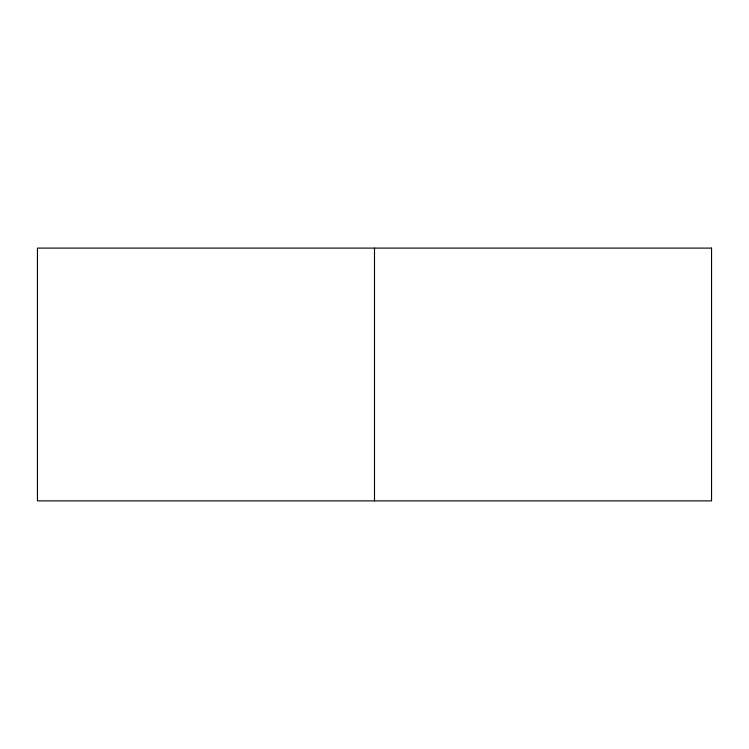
<?xml version="1.0" encoding="UTF-8"?>
<svg xmlns="http://www.w3.org/2000/svg" width="749" height="749" viewBox="0 0 749 749"><rect width="100%" height="100%" fill="white"/><g stroke="black" fill="none" stroke-linecap="round" stroke-linejoin="round"><path stroke-width="1.12" d="M374.5 248.106L374.5 500.894M711.55 248.106L37.45 248.106L37.45 500.894L711.55 500.894L711.55 248.106"/></g></svg>
